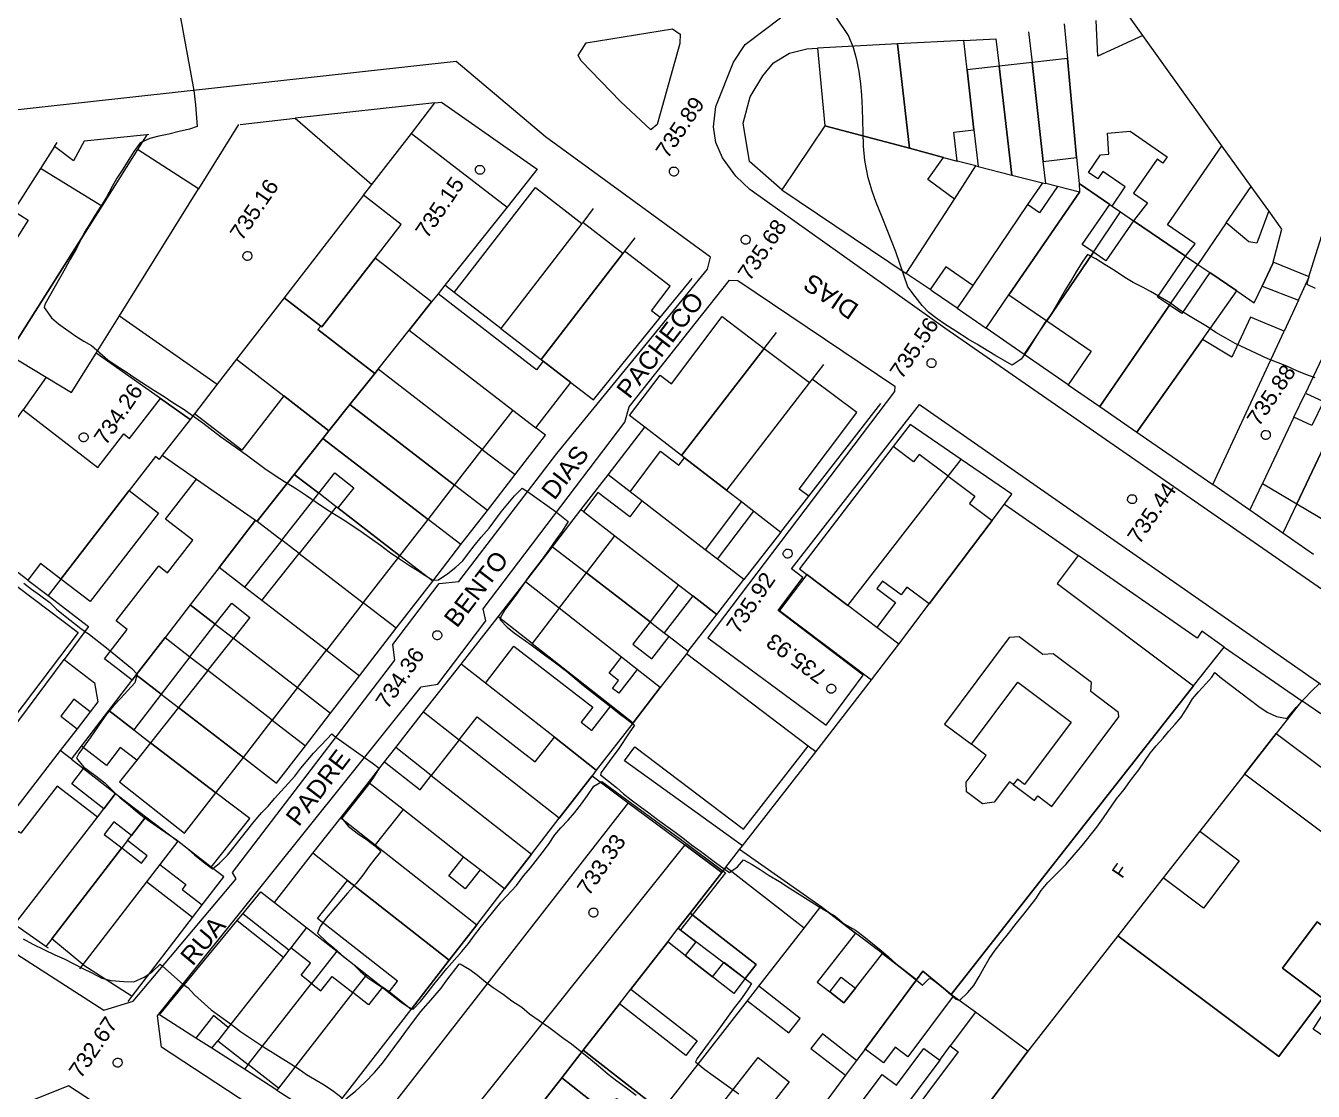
# Model space of a CAD drawing. Header units: metres. Extents: x 325024 to 7190115, y 7391967 to 10157759.
# Drawn here: x 325437.8 to 325580.7, y 7392859 to 7392977.3 of the extents above; entities that cross this region are included whole.
import ezdxf
from ezdxf.enums import TextEntityAlignment as Align

# ---------------------------------------------------------------- set-up
doc = ezdxf.new("R2010")
doc.units = ezdxf.units.M
doc.layers.get('0').update_dxf_attribs({"lineweight": 18})
for name, color, linetype, lineweight in [('100_SIST_VIARIO_MEIO_FIO', 1, 'Continuous', 18), ('108_SEP_FIS_CANT_CENT_ILHA', 7, 'Continuous', 18), ('160_P_SIMP_ASF_TOP', 7, 'Continuous', 18), ('206_MURO_E_MURO_ARRIMO', 7, 'Continuous', 18), ('214_PROJ_BEIRAL_EDIF', 10, 'Continuous', 18), ('228_CONST_FUND_RUINA_E_TOP', 10, 'Continuous', 18), ('600_CURVA_MESTRA', 14, 'Continuous', 18), ('604_CURVA_INTERM', 7, 'Continuous', 18), ('606_PTO_COTADO', 7, 'Continuous', 18), ('608_PTO_COTADO_INTERVIA', 1, 'Continuous', 18)]:
    doc.layers.add(name, color=color, linetype=linetype, lineweight=lineweight)
doc.styles.add('Style-Arial', font='arial.ttf', dxfattribs={"height": 1.75})

# ---------------------------------------------------------------- blocks, each defined once
blk = doc.blocks.new('SP09')
at = {"color": 0, "linetype": 'Continuous'}
blk.add_lwpolyline([(-0.03, -0.51), (-0.14, -0.49), (-0.24, -0.46), (-0.31, -0.42), (-0.35, -0.39), (-0.42, -0.31), (-0.47, -0.24), (-0.51, -0.15), (-0.52, -0.09), (-0.52, 0.03), (-0.51, 0.11), (-0.48, 0.2), (-0.44, 0.27), (-0.4, 0.33), (-0.32, 0.39), (-0.23, 0.44), (-0.15, 0.48), (-0.1, 0.48), (-0.03, 0.48), (0.08, 0.48), (0.19, 0.44), (0.27, 0.4), (0.35, 0.32), (0.41, 0.23), (0.46, 0.11), (0.48, 0.03), (0.48, -0.03), (0.47, -0.08), (0.44, -0.21), (0.38, -0.3), (0.31, -0.38), (0.23, -0.44), (0.1, -0.49), (0.02, -0.51)], close=True, dxfattribs=at)
blk = doc.blocks.new('SP10')
at = {"color": 0, "linetype": 'Continuous'}
blk.add_lwpolyline([(-0.03, -0.51), (-0.14, -0.49), (-0.24, -0.46), (-0.31, -0.42), (-0.35, -0.39), (-0.42, -0.31), (-0.47, -0.24), (-0.51, -0.15), (-0.52, -0.09), (-0.52, 0.03), (-0.51, 0.11), (-0.48, 0.2), (-0.44, 0.27), (-0.4, 0.33), (-0.32, 0.39), (-0.23, 0.44), (-0.15, 0.48), (-0.1, 0.48), (-0.03, 0.48), (0.08, 0.48), (0.19, 0.44), (0.27, 0.4), (0.35, 0.32), (0.41, 0.23), (0.46, 0.11), (0.48, 0.03), (0.48, -0.03), (0.47, -0.08), (0.44, -0.21), (0.38, -0.3), (0.31, -0.38), (0.23, -0.44), (0.1, -0.49), (0.02, -0.51)], close=True, dxfattribs=at)

msp = doc.modelspace()

# ---------------------------------------------------------------- linework, layer by layer
at = {"layer": '100_SIST_VIARIO_MEIO_FIO'}
for points in [[(325584.063, 7392913.077), (325539.846, 7392943.712), (325518.202, 7392959.079), (325516.641, 7392960.573), (325515.155, 7392962.616), (325514.417, 7392964.302), (325514.179, 7392966.049), (325514.436, 7392968.311), (325516.397, 7392973.214), (325517.671, 7392975.184), (325521.758, 7392978.265), (325523.298, 7392978.963), (325550.149, 7392984.425), (325555.177, 7392985.183), (325568.01, 7392985.638), (325573.228, 7392985.1), (325577.674, 7392983.965), (325674.821, 7392945.11), (325703.734, 7392933.572), (325718.204, 7392927.831), (325719.894, 7392927.188)], [(325423.312, 7392882.923), (325446.524, 7392868.047), (325449.756, 7392869.012), (325461.203, 7392882.601), (325460.806, 7392883.298), (325478.802, 7392906.85), (325478.583, 7392908.608), (325483.744, 7392915.377), (325485.919, 7392915.611), (325496.769, 7392929.788), (325513.494, 7392950.26), (325513.831, 7392951.589), (325495.514, 7392964.944), (325485.631, 7392973.277), (325434.265, 7392967.644)], [(325474.762, 7392849.589), (325452.919, 7392863.918), (325452.484, 7392867.382), (325481.738, 7392903.895), (325483.57, 7392904.185), (325488.919, 7392911.231), (325488.612, 7392912.57), (325504.341, 7392933.274), (325504.822, 7392934.98), (325515.964, 7392949.019), (325516.866, 7392948.981), (325534.31, 7392937.28), (325534.267, 7392936.684), (325513.556, 7392909.335), (325526.658, 7392899.656), (325530.763, 7392905.194), (325521.34, 7392912.363), (325524.08, 7392916.021), (325522.828, 7392916.996), (325537.017, 7392935.249), (325582.306, 7392903.702)], [(325428.65, 7392921.24), (325443.646, 7392909.922), (325434.4, 7392897.76)]]:
    msp.add_lwpolyline(points, dxfattribs=at)
msp.add_lwpolyline([(325391.419, 7392728.699), (325409.535, 7392716.186), (325413.043, 7392716.621), (325476.55, 7392806.654), (325490.003, 7392825.958), (325489.418, 7392829.098), (325462.311, 7392846.766), (325442.585, 7392859.615), (325438.458, 7392857.963), (325398.991, 7392797.29), (325378.606, 7392765.761), (325368.119, 7392749.425), (325368.98, 7392744.734), (325388.684, 7392730.71)], close=True, dxfattribs=at)
at = {"layer": '108_SEP_FIS_CANT_CENT_ILHA'}
msp.add_lwpolyline([(325503.859, 7392968.871), (325499.472, 7392973.374), (325499.139, 7392973.956), (325500.048, 7392975.354), (325509.625, 7392976.916), (325510.457, 7392976.327), (325510.438, 7392975.287), (325507.921, 7392966.305), (325507.232, 7392965.713)], close=True, dxfattribs=at)
at = {"layer": '206_MURO_E_MURO_ARRIMO'}
for p, q in [((325541.941, 7392975.636), (325545.497, 7392975.827)), ((325483.261, 7392968.706), (325483.973, 7392968.784)), ((325483.973, 7392968.784), (325494.618, 7392961.334)), ((325461.659, 7392966.319), (325467.753, 7392966.992)), ((325441.051, 7392963.857), (325441.334, 7392964.301)), ((325444.312, 7392964.44), (325443.14, 7392962.284)), ((325451.295, 7392965.168), (325444.312, 7392964.44)), ((325451.491, 7392965.188), (325451.295, 7392965.168)), ((325443.14, 7392962.284), (325441.051, 7392963.857)), ((325508.27, 7392944.872), (325511.821, 7392949.232)), ((325538.554, 7392947.75), (325538.214, 7392947.978)), ((325541.218, 7392945.913), (325538.554, 7392947.75)), ((325548.645, 7392940.794), (325544.43, 7392943.699)), ((325553.54, 7392937.419), (325548.645, 7392940.794)), ((325524.742, 7392925.064), (325532.732, 7392935.347)), ((325502.463, 7392927.437), (325506.539, 7392932.724)), ((325536.003, 7392933.021), (325534.12, 7392930.569)), ((325541.653, 7392929.133), (325536.003, 7392933.021)), ((325492.146, 7392927.456), (325495.518, 7392931.816)), ((325495.518, 7392931.816), (325494.459, 7392932.634)), ((325547.266, 7392925.271), (325541.653, 7392929.133)), ((325489.074, 7392923.483), (325492.146, 7392927.456)), ((325499.465, 7392923.549), (325502.463, 7392927.437)), ((325573.692, 7392923.528), (325569.593, 7392926.353)), ((325546.451, 7392924.19), (325547.266, 7392925.271)), ((325486.135, 7392919.683), (325489.074, 7392923.483)), ((325496.306, 7392919.451), (325499.465, 7392923.549)), ((325577.369, 7392920.966), (325573.692, 7392923.528)), ((325580.764, 7392918.601), (325577.369, 7392920.966)), ((325483.012, 7392915.645), (325486.135, 7392919.683)), ((325493.315, 7392915.572), (325496.306, 7392919.451)), ((325567.851, 7392909.319), (325554.646, 7392918.495)), ((325438.083, 7392915.754), (325440.338, 7392914.023)), ((325478.956, 7392910.4), (325483.012, 7392915.645)), ((325490.266, 7392911.677), (325493.315, 7392915.572)), ((325440.338, 7392914.023), (325444.802, 7392910.596)), ((325486.163, 7392906.437), (325490.266, 7392911.677)), ((325444.802, 7392910.596), (325442.094, 7392906.956)), ((325474.882, 7392905.132), (325478.956, 7392910.4)), ((325568.375, 7392910.097), (325567.851, 7392909.319)), ((325570.854, 7392908.322), (325568.375, 7392910.097)), ((325481.999, 7392901.118), (325486.163, 7392906.437)), ((325471.682, 7392900.994), (325474.882, 7392905.132)), ((325596.775, 7392890.383), (325579.46, 7392902.366)), ((325468.879, 7392897.369), (325471.682, 7392900.994)), ((325478.903, 7392897.162), (325481.999, 7392901.118)), ((325465.679, 7392893.232), (325468.879, 7392897.369)), ((325477.662, 7392895.578), (325478.903, 7392897.162)), ((325525.525, 7392896.677), (325524.672, 7392897.325)), ((325472.799, 7392889.366), (325475.884, 7392893.306)), ((325458.439, 7392883.895), (325462.72, 7392889.285)), ((325465.44, 7392879.966), (325469.722, 7392885.436)), ((325456.362, 7392878.313), (325457.434, 7392879.71)), ((325461.305, 7392877.965), (325461.921, 7392878.713)), ((325440.088, 7392875.104), (325440.338, 7392874.93)), ((325449.207, 7392868.989), (325449.661, 7392869.58)), ((325458.501, 7392863.794), (325456.718, 7392864.939)), ((325462.104, 7392861.48), (325458.501, 7392863.794)), ((325465.72, 7392859.157), (325462.104, 7392861.48))]:
    msp.add_line(p, q, dxfattribs=at)
for points in [[(325561.824, 7392976.165), (325560.321, 7392978.257)], [(325545.497, 7392975.827), (325545.856, 7392972.783)], [(325549.147, 7392976.601), (325549.529, 7392973.195)], [(325461.474, 7392966.299), (325457.032, 7392959.174)], [(325451.295, 7392965.168), (325450.261, 7392963.535)], [(325441.051, 7392963.857), (325439.495, 7392961.426)], [(325573.858, 7392959.419), (325570.601, 7392963.951)], [(325494.618, 7392961.334), (325491.256, 7392957.114)], [(325543.278, 7392961.702), (325541.203, 7392962.254)], [(325552.358, 7392959.42), (325551.037, 7392959.752)], [(325571.084, 7392955.393), (325573.858, 7392959.419)], [(325575.796, 7392956.721), (325573.858, 7392959.419)], [(325500.825, 7392956.967), (325499.653, 7392955.447)], [(325558.402, 7392957.251), (325559.356, 7392956.602)], [(325556.325, 7392952.128), (325559.356, 7392956.602)], [(325559.356, 7392956.602), (325560.782, 7392955.632)], [(325505.43, 7392953.728), (325504.302, 7392952.264)], [(325566.558, 7392951.704), (325567.909, 7392950.785)], [(325564.779, 7392946.241), (325567.909, 7392950.785)], [(325485.407, 7392947.66), (325484.364, 7392948.464)], [(325579.076, 7392946.796), (325577.485, 7392943.366)], [(325548.645, 7392940.794), (325551.162, 7392944.509)], [(325519.801, 7392941.461), (325521.164, 7392943.23)], [(325461.244, 7392940.248), (325459.104, 7392937.483)], [(325526.373, 7392939.68), (325525.124, 7392938.06)], [(325578.585, 7392933.835), (325579.853, 7392936.508)], [(325488.515, 7392930.254), (325492.146, 7392927.456)], [(325540.216, 7392927.284), (325541.653, 7392929.133)], [(325504.92, 7392925.543), (325502.463, 7392927.437)], [(325489.074, 7392923.483), (325485.437, 7392926.286)], [(325573.692, 7392923.528), (325575.088, 7392926.469)], [(325472.305, 7392923.896), (325470.361, 7392925.394)], [(325578.905, 7392924.202), (325577.369, 7392920.966)], [(325499.73, 7392923.345), (325499.465, 7392923.549)], [(325486.135, 7392919.683), (325482.493, 7392922.491)], [(325468.191, 7392918.696), (325466.247, 7392920.194)], [(325483.012, 7392915.645), (325479.363, 7392918.457)], [(325496.306, 7392919.451), (325500.062, 7392916.558)], [(325441.752, 7392915.86), (325440.338, 7392914.023)], [(325497.05, 7392912.641), (325493.315, 7392915.572)], [(325478.956, 7392910.4), (325475.299, 7392913.218)], [(325494.034, 7392908.721), (325490.266, 7392911.677)], [(325458.885, 7392910.857), (325460.888, 7392909.314)], [(325507.124, 7392911.118), (325508.711, 7392909.896)], [(325456.07, 7392907.241), (325458.044, 7392905.72)], [(325471.217, 7392907.957), (325474.882, 7392905.132)], [(325488.863, 7392904.319), (325486.163, 7392906.437)], [(325452.879, 7392903.097), (325454.798, 7392901.617)], [(325468.011, 7392903.824), (325471.682, 7392900.994)], [(325444.988, 7392901.136), (325443.534, 7392899.249)], [(325465.202, 7392900.203), (325468.879, 7392897.369)], [(325481.999, 7392901.118), (325485.942, 7392898.024)], [(325442.905, 7392895.872), (325444.018, 7392897.317)], [(325482.841, 7392894.072), (325478.903, 7392897.162)], [(325442.905, 7392895.872), (325441.667, 7392896.826)], [(325442.905, 7392895.872), (325444.252, 7392894.834)], [(325461.995, 7392896.07), (325465.679, 7392893.232)], [(325462.72, 7392889.285), (325458.942, 7392892.134)], [(325449.138, 7392886.847), (325448.504, 7392886.024)], [(325469.007, 7392877.184), (325472.353, 7392874.574)], [(325472.353, 7392874.574), (325469.554, 7392870.998)], [(325472.353, 7392874.574), (325475.702, 7392871.962)], [(325444.197, 7392873.114), (325443.806, 7392872.607)], [(325474.157, 7392869.981), (325475.702, 7392871.962)], [(325475.702, 7392871.962), (325477.451, 7392870.599)], [(325458.501, 7392863.794), (325459.159, 7392864.633)], [(325539.274, 7392862.483), (325540.452, 7392864.063)], [(325462.512, 7392862.002), (325462.104, 7392861.48)], [(325530.05, 7392862.452), (325528.821, 7392860.803)]]:
    msp.add_lwpolyline(points, dxfattribs=at)
at = {"layer": '214_PROJ_BEIRAL_EDIF'}
for points in [[(325553.089, 7392977.463), (325553.447, 7392973.635), (325554.474, 7392962.626), (325554.743, 7392959.739), (325558.138, 7392957.43), (325558.402, 7392957.251), (325559.863, 7392959.371), (325557.384, 7392961.078), (325556.821, 7392960.26), (325555.785, 7392960.974), (325557.128, 7392962.924), (325558.046, 7392963.027), (325557.903, 7392965.353), (325560.397, 7392965.575), (325564.526, 7392962.73), (325564.036, 7392962.017), (325563.393, 7392962.46), (325560.794, 7392958.688), (325562.332, 7392957.629), (325560.782, 7392955.632), (325566.558, 7392951.704), (325567.623, 7392953.061), (325564.555, 7392955.175), (325570.601, 7392963.951), (325561.824, 7392976.165), (325556.824, 7392973.89), (325556.652, 7392977.854)], [(325435.881, 7392940.82), (325440.115, 7392938.258), (325437.547, 7392934.653)], [(325504.098, 7392851.303), (325517.957, 7392869.079), (325519.204, 7392870.68), (325524.238, 7392877.137), (325515.552, 7392883.909), (325515.085, 7392883.31), (325511.576, 7392878.803), (325518.908, 7392873.086), (325517.702, 7392871.54), (325516.416, 7392869.89), (325514.074, 7392871.716), (325511.027, 7392874.092), (325509.086, 7392875.605), (325505.002, 7392870.36), (325512.367, 7392864.619), (325511.097, 7392862.989), (325503.733, 7392868.73), (325499.723, 7392863.58), (325507.113, 7392857.819)], [(325504.098, 7392851.303), (325517.957, 7392869.079), (325522.528, 7392865.516), (325523.775, 7392867.116), (325519.204, 7392870.68), (325524.238, 7392877.137), (325526.092, 7392879.514), (325529.928, 7392876.585), (325525.684, 7392871.141), (325527.085, 7392870.049), (325528.651, 7392868.829), (325529.92, 7392870.457), (325532.917, 7392874.302), (325536.718, 7392871.399), (325530.993, 7392863.718), (325530.05, 7392862.452), (325526.251, 7392865.414), (325524.986, 7392863.792), (325528.821, 7392860.803), (325525.588, 7392856.466)], [(325502.235, 7392856.686), (325497.332, 7392860.509), (325493.25, 7392855.267)]]:
    msp.add_lwpolyline(points, dxfattribs=at)
for points in [[(325539.695, 7392962.655), (325541.203, 7392962.254), (325540.843, 7392965.467), (325543.07, 7392965.717), (325542.311, 7392972.386), (325541.941, 7392975.636), (325534.599, 7392975.243), (325535.917, 7392963.66)], [(325525.696, 7392974.765), (325526.526, 7392966.157), (325521.756, 7392959.041), (325518.177, 7392962.191), (325517.481, 7392966.44), (325518.228, 7392969.384), (325519.653, 7392971.713), (325520.845, 7392973.159), (325522.6, 7392974.202), (325524.525, 7392974.702)], [(325525.696, 7392974.765), (325526.526, 7392966.157), (325535.917, 7392963.66), (325534.599, 7392975.243)], [(325545.856, 7392972.783), (325542.311, 7392972.386), (325543.07, 7392965.717), (325543.535, 7392961.634), (325547.282, 7392960.694)], [(325551.037, 7392959.752), (325550.763, 7392962.191), (325549.529, 7392973.195), (325545.856, 7392972.783), (325547.282, 7392960.694), (325550.673, 7392959.843)], [(325553.447, 7392973.635), (325549.529, 7392973.195), (325550.763, 7392962.191), (325554.474, 7392962.626)], [(325480.645, 7392965.324), (325483.261, 7392968.706), (325467.753, 7392966.992), (325476.24, 7392959.631)], [(325539.695, 7392962.655), (325535.917, 7392963.66), (325526.526, 7392966.157), (325521.756, 7392959.041), (325535.569, 7392949.756), (325540.908, 7392958.03), (325537.959, 7392960.198)], [(325475.326, 7392958.45), (325476.24, 7392959.631), (325480.645, 7392965.324), (325491.256, 7392957.114), (325484.364, 7392948.464), (325483.606, 7392947.513), (325482.885, 7392946.609), (325476.613, 7392951.462), (325479.513, 7392955.21)], [(325445.663, 7392940.937), (325448.25, 7392945.087), (325457.032, 7392959.174), (325450.261, 7392963.535), (325446.285, 7392957.254), (325435.881, 7392940.82), (325440.115, 7392938.258), (325442.93, 7392936.554)], [(325435.881, 7392940.82), (325446.285, 7392957.254), (325439.495, 7392961.426), (325436.682, 7392957.029), (325436.479, 7392956.711), (325438.1, 7392955.674), (325434.609, 7392950.218), (325434.929, 7392950.018), (325433.989, 7392948.438), (325435.186, 7392947.756), (325434.12, 7392946.075), (325430.966, 7392948.093), (325426.409, 7392940.97), (325425.49, 7392939.533), (325432.362, 7392935.263), (325434.4, 7392938.481)], [(325540.908, 7392958.03), (325543.278, 7392961.702), (325543.535, 7392961.634), (325547.282, 7392960.694), (325550.673, 7392959.843), (325549.027, 7392957.418), (325542.939, 7392948.449), (325539.941, 7392950.501), (325538.214, 7392947.978), (325535.569, 7392949.756)], [(325476.613, 7392951.462), (325479.513, 7392955.21), (325475.326, 7392958.45), (325466.529, 7392947.079), (325470.581, 7392943.945), (325470.716, 7392943.84)], [(325499.561, 7392955.327), (325490.58, 7392943.674), (325485.407, 7392947.66), (325494.418, 7392959.306)], [(325546.955, 7392947.388), (325554.775, 7392958.814), (325552.358, 7392959.42), (325550.362, 7392956.504), (325549.027, 7392957.418), (325542.939, 7392948.449), (325541.218, 7392945.913), (325544.43, 7392943.699)], [(325546.955, 7392947.388), (325551.162, 7392944.509), (325556.325, 7392952.128), (325555.088, 7392952.975), (325558.138, 7392957.43), (325554.743, 7392959.739), (325554.775, 7392958.814)], [(325556.325, 7392952.128), (325551.162, 7392944.509), (325556.086, 7392941.139), (325553.54, 7392937.419), (325557.04, 7392935.007), (325564.779, 7392946.241), (325563.445, 7392947.155), (325566.558, 7392951.704), (325560.782, 7392955.632), (325557.727, 7392951.169)], [(325571.084, 7392955.393), (325567.909, 7392950.785), (325569.254, 7392949.871), (325572.252, 7392947.832), (325574.171, 7392946.527), (325575.047, 7392948.367), (325576.24, 7392950.873), (325576.278, 7392951.014), (325577.26, 7392954.684), (325575.796, 7392956.721), (325574.465, 7392953.136), (325573.569, 7392953.272)], [(325499.561, 7392955.327), (325490.58, 7392943.674), (325495.035, 7392940.24), (325504.102, 7392952.005), (325499.653, 7392955.447)], [(325470.581, 7392943.945), (325470.275, 7392943.55), (325476.568, 7392938.681), (325476.953, 7392939.164), (325480.389, 7392943.476), (325482.885, 7392946.609), (325476.613, 7392951.462), (325470.716, 7392943.84)], [(325495.035, 7392940.24), (325495.283, 7392940.049), (325498.344, 7392937.69), (325500.849, 7392935.76), (325508.27, 7392944.872), (325507.273, 7392945.643), (325509.365, 7392948.347), (325504.302, 7392952.264), (325504.102, 7392952.005)], [(325568.432, 7392942.432), (325572.252, 7392947.832), (325569.254, 7392949.871), (325566.135, 7392945.314), (325564.779, 7392946.241), (325557.04, 7392935.007), (325561.167, 7392932.161)], [(325576.278, 7392951.014), (325576.24, 7392950.873), (325575.047, 7392948.367), (325579.076, 7392946.796), (325580.286, 7392949.404)], [(325473.823, 7392935.236), (325476.568, 7392938.681), (325470.275, 7392943.55), (325470.581, 7392943.945), (325466.529, 7392947.079), (325461.244, 7392940.248), (325466.477, 7392936.199), (325471.496, 7392932.316)], [(325480.389, 7392943.476), (325491.894, 7392934.61), (325494.459, 7392932.634), (325498.344, 7392937.69), (325495.283, 7392940.049), (325494.541, 7392939.086), (325483.606, 7392947.513), (325482.885, 7392946.609)], [(325445.663, 7392940.937), (325448.25, 7392945.087), (325459.104, 7392937.483), (325456.577, 7392934.217), (325456.079, 7392933.573), (325452.802, 7392935.889)], [(325508.239, 7392938.487), (325509.508, 7392937.531), (325515.121, 7392944.985), (325519.801, 7392941.461), (325510.634, 7392929.566), (325506.539, 7392932.724), (325504.843, 7392934.026)], [(325577.485, 7392943.366), (325573.758, 7392944.942), (325571.709, 7392940.486), (325568.432, 7392942.432), (325561.167, 7392932.161), (325569.593, 7392926.353)], [(325491.894, 7392934.61), (325488.515, 7392930.254), (325476.953, 7392939.164), (325480.389, 7392943.476)], [(325515.617, 7392925.723), (325510.937, 7392929.332), (325510.634, 7392929.566), (325519.801, 7392941.461), (325524.828, 7392937.675)], [(325578.585, 7392933.835), (325575.088, 7392926.469), (325578.905, 7392924.202), (325586.387, 7392939.966), (325582.571, 7392942.233), (325579.853, 7392936.508), (325581.85, 7392935.561), (325580.581, 7392932.888)], [(325587.377, 7392932.133), (325590.122, 7392937.748), (325586.387, 7392939.966), (325578.905, 7392924.202), (325582.467, 7392922.086), (325586.028, 7392929.372), (325584.441, 7392930.306), (325585.765, 7392933.055)], [(325473.823, 7392935.236), (325485.437, 7392926.286), (325488.515, 7392930.254), (325476.953, 7392939.164), (325476.568, 7392938.681)], [(325515.617, 7392925.723), (325517.261, 7392924.455), (325518.638, 7392923.393), (325521.643, 7392921.076), (325524.742, 7392925.064), (325523.689, 7392925.856), (325530.073, 7392934.333), (325525.124, 7392938.06), (325524.828, 7392937.675)], [(325452.802, 7392935.889), (325456.079, 7392933.573), (325453.003, 7392929.602), (325452.648, 7392929.144), (325452.232, 7392929.473), (325449.32, 7392925.69), (325441.752, 7392915.86), (325439.5, 7392917.595), (325438.083, 7392915.754), (325435.183, 7392917.98), (325435.573, 7392918.486), (325433.776, 7392919.869), (325434.8, 7392921.198), (325434.266, 7392921.609), (325436.883, 7392925.008), (325435.793, 7392925.847), (325433.094, 7392922.342), (325430.306, 7392924.488), (325437.547, 7392934.653), (325445.829, 7392928.236), (325448.719, 7392931.967), (325449.372, 7392931.461)], [(325456.577, 7392934.217), (325456.079, 7392933.573), (325453.003, 7392929.602), (325456.79, 7392926.966), (325463.35, 7392922.401), (325463.515, 7392922.299), (325467.648, 7392927.485), (325470.83, 7392931.479), (325471.496, 7392932.316), (325466.477, 7392936.199), (325461.811, 7392930.168)], [(325473.823, 7392935.236), (325471.496, 7392932.316), (325470.83, 7392931.479), (325482.493, 7392922.491), (325485.437, 7392926.286)], [(325482.493, 7392922.491), (325470.83, 7392931.479), (325467.648, 7392927.485), (325470.361, 7392925.394), (325472.153, 7392927.658), (325474.261, 7392925.99), (325472.491, 7392923.753), (325479.363, 7392918.457)], [(325510.937, 7392929.332), (325515.617, 7392925.723), (325517.261, 7392924.455), (325513.248, 7392919.125), (325506.222, 7392924.54), (325504.92, 7392925.543), (325508.306, 7392930.04), (325510.325, 7392928.519)], [(325540.216, 7392927.284), (325537.004, 7392929.703), (325536.377, 7392928.87), (325534.12, 7392930.569), (325523.702, 7392917), (325524.529, 7392916.376), (325529.071, 7392912.946)], [(325449.668, 7392904.647), (325446.594, 7392907.016), (325449.106, 7392910.275), (325447.886, 7392911.215), (325452.6, 7392917.331), (325453.588, 7392916.57), (325456.37, 7392920.18), (325453.352, 7392922.506), (325456.79, 7392926.966), (325463.35, 7392922.401), (325459.298, 7392917.143), (325456.105, 7392913), (325453.307, 7392909.37), (325450.114, 7392905.227)], [(325466.247, 7392920.194), (325470.361, 7392925.394), (325467.648, 7392927.485), (325463.515, 7392922.299)], [(325545.089, 7392922.381), (325538.118, 7392913.124), (325535.639, 7392914.981), (325534.987, 7392914.112), (325532.935, 7392915.65), (325532.309, 7392914.814), (325534.377, 7392913.264), (325532.307, 7392910.502), (325529.071, 7392912.946), (325540.216, 7392927.284), (325543.179, 7392925.053), (325542.586, 7392924.265)], [(325441.752, 7392915.86), (325449.32, 7392925.69), (325452.562, 7392923.191), (325444.99, 7392913.366)], [(325514.625, 7392918.064), (325513.248, 7392919.125), (325506.222, 7392924.54), (325504.899, 7392922.782), (325501.33, 7392925.469), (325499.73, 7392923.345), (325503.217, 7392920.658), (325510.278, 7392915.217), (325511.864, 7392913.994), (325514.539, 7392911.932), (325517.551, 7392915.809)], [(325540.543, 7392869.769), (325537.418, 7392872.339), (325536.718, 7392871.399), (325532.917, 7392874.302), (325529.928, 7392876.585), (325526.092, 7392879.514), (325525.86, 7392879.692), (325517.06, 7392885.846), (325517.4, 7392886.28), (325525.525, 7392896.677), (325531.7, 7392904.693), (325534.753, 7392908.655), (325538.118, 7392913.124), (325545.089, 7392922.381), (325546.451, 7392924.19), (325554.646, 7392918.495), (325552.3, 7392915.366), (325567.459, 7392904.004)], [(325468.191, 7392918.696), (325475.299, 7392913.218), (325479.363, 7392918.457), (325472.491, 7392923.753), (325472.305, 7392923.896)], [(325521.643, 7392921.076), (325517.551, 7392915.809), (325514.625, 7392918.064), (325518.638, 7392923.393)], [(325466.247, 7392920.194), (325462.116, 7392914.971), (325459.298, 7392917.143), (325463.35, 7392922.401), (325463.515, 7392922.299)], [(325507.124, 7392911.118), (325500.062, 7392916.558), (325503.217, 7392920.658), (325510.278, 7392915.217)], [(325468.191, 7392918.696), (325475.299, 7392913.218), (325471.217, 7392907.957), (325464.059, 7392913.473)], [(325458.885, 7392910.857), (325460.721, 7392913.177), (325462.703, 7392911.609), (325460.888, 7392909.314), (325468.011, 7392903.824), (325471.217, 7392907.957), (325464.059, 7392913.473), (325462.116, 7392914.971), (325459.298, 7392917.143), (325456.105, 7392913)], [(325509.24, 7392909.488), (325511.367, 7392907.85), (325511.159, 7392907.583), (325508.266, 7392903.842), (325505.709, 7392905.847), (325503.979, 7392907.205), (325497.05, 7392912.641), (325500.062, 7392916.558), (325507.124, 7392911.118), (325505.212, 7392908.632), (325507.329, 7392907.003)], [(325524.529, 7392916.376), (325521.509, 7392912.366), (325531.7, 7392904.693), (325534.753, 7392908.655), (325532.307, 7392910.502), (325529.071, 7392912.946)], [(325456.07, 7392907.241), (325458.885, 7392910.857), (325456.105, 7392913), (325453.307, 7392909.37)], [(325509.24, 7392909.488), (325511.367, 7392907.85), (325514.539, 7392911.932), (325511.864, 7392913.994), (325508.711, 7392909.896)], [(325494.034, 7392908.721), (325502.799, 7392901.844), (325505.239, 7392899.93), (325508.266, 7392903.842), (325505.709, 7392905.847), (325503.662, 7392903.186), (325502.955, 7392903.73), (325503.631, 7392904.608), (325502.594, 7392905.406), (325503.979, 7392907.205), (325497.05, 7392912.641)], [(325456.07, 7392907.241), (325452.879, 7392903.097), (325450.114, 7392905.227), (325453.307, 7392909.37)], [(325465.202, 7392900.203), (325458.044, 7392905.72), (325460.888, 7392909.314), (325468.011, 7392903.824)], [(325502.799, 7392901.844), (325505.239, 7392899.93), (325501.167, 7392894.665), (325496.518, 7392898.313), (325488.863, 7392904.319), (325492.009, 7392908.408), (325500.786, 7392901.656), (325499.497, 7392899.98), (325500.67, 7392899.077)], [(325542.79, 7392897.543), (325547.936, 7392904.409), (325553.85, 7392899.977), (325548.685, 7392893.085), (325547.896, 7392893.677), (325547.442, 7392893.071), (325549.799, 7392891.304), (325550.167, 7392891.796), (325551.704, 7392890.644), (325559.145, 7392900.573), (325559.125, 7392901.062), (325556.044, 7392903.371), (325556.12, 7392904.37), (325551.868, 7392907.557), (325550.733, 7392907.488), (325548.089, 7392909.47), (325547.001, 7392909.381), (325539.805, 7392899.78)], [(325443.534, 7392899.249), (325441.667, 7392896.826), (325430.215, 7392881.967), (325425.79, 7392885.043), (325442.094, 7392906.956), (325445.489, 7392904.34), (325445.845, 7392902.248), (325444.988, 7392901.136), (325443.191, 7392902.521), (325441.737, 7392900.634)], [(325517.06, 7392885.846), (325517.4, 7392886.28), (325504.305, 7392895.685), (325505.435, 7392897.255), (325517.485, 7392888.129), (325524.672, 7392897.325), (325511.159, 7392907.583), (325508.266, 7392903.842), (325505.239, 7392899.93), (325501.167, 7392894.665), (325500.688, 7392894.046), (325504.711, 7392891.046), (325510.984, 7392886.368), (325515.085, 7392883.31), (325515.552, 7392883.909)], [(325465.202, 7392900.203), (325458.044, 7392905.72), (325454.798, 7392901.617), (325461.995, 7392896.07)], [(325447.073, 7392901.281), (325449.668, 7392904.647), (325450.114, 7392905.227), (325452.879, 7392903.097), (325449.839, 7392899.15)], [(325542.79, 7392897.543), (325547.936, 7392904.409), (325553.85, 7392899.977), (325548.685, 7392893.085), (325547.896, 7392893.677), (325547.442, 7392893.071), (325547.026, 7392893.383), (325545.333, 7392891.124), (325544.021, 7392890.939), (325542.252, 7392892.265), (325542.206, 7392893.321), (325544.442, 7392896.305)], [(325447.073, 7392901.281), (325449.839, 7392899.15), (325451.707, 7392897.71), (325450.157, 7392895.751), (325448.319, 7392897.168), (325446.789, 7392895.182), (325444.018, 7392897.317)], [(325451.707, 7392897.71), (325458.942, 7392892.134), (325461.995, 7392896.07), (325454.798, 7392901.617)], [(325485.942, 7392898.024), (325487.958, 7392900.595), (325494.364, 7392895.568), (325496.518, 7392898.313), (325501.167, 7392894.665), (325500.688, 7392894.046), (325497.034, 7392889.322)], [(325590.663, 7392881.061), (325573.096, 7392894.227), (325576.623, 7392898.738), (325593.808, 7392885.858)], [(325450.157, 7392895.751), (325448.263, 7392893.356), (325455.468, 7392887.656), (325458.942, 7392892.134), (325451.707, 7392897.71)], [(325485.942, 7392898.024), (325482.841, 7392894.072), (325493.961, 7392885.348), (325497.034, 7392889.322)], [(325488.268, 7392883.59), (325486.441, 7392885.024), (325479.717, 7392890.299), (325475.884, 7392893.306), (325477.662, 7392895.578), (325481.599, 7392892.489), (325482.841, 7392894.072), (325493.961, 7392885.348), (325490.964, 7392881.475)], [(325444.252, 7392894.834), (325447.823, 7392892.08), (325446.516, 7392890.384), (325442.944, 7392893.137)], [(325568.141, 7392887.89), (325572.508, 7392884.617), (325568.555, 7392879.342), (325564.081, 7392882.696), (325559.058, 7392876.272), (325576.918, 7392862.887), (325581.766, 7392869.356), (325577.329, 7392872.682), (325581.182, 7392877.824), (325586.116, 7392874.127), (325590.663, 7392881.061), (325573.096, 7392894.227)], [(325445.795, 7392889.449), (325441.319, 7392892.898), (325437.282, 7392887.66), (325437.015, 7392887.866), (325431.682, 7392880.947), (325436.605, 7392877.525)], [(325504.711, 7392891.046), (325475.135, 7392853.111), (325471.053, 7392855.733), (325480.632, 7392868.117), (325484.849, 7392873.568), (325487.902, 7392877.516), (325490.964, 7392881.475), (325493.961, 7392885.348), (325497.034, 7392889.322), (325500.688, 7392894.046)], [(325445.795, 7392889.449), (325446.516, 7392890.384), (325447.823, 7392892.08), (325451.178, 7392889.494), (325449.575, 7392887.415), (325447.636, 7392888.909), (325446.564, 7392887.519), (325448.504, 7392886.024), (325440.739, 7392875.949), (325440.088, 7392875.104), (325436.605, 7392877.525)], [(325488.268, 7392883.59), (325486.62, 7392881.49), (325484.793, 7392882.924), (325486.441, 7392885.024), (325479.717, 7392890.299), (325476.628, 7392886.362), (325487.902, 7392877.516), (325490.964, 7392881.475)], [(325452.741, 7392884.2), (325451.244, 7392882.258), (325444.197, 7392873.114), (325440.739, 7392875.949), (325448.504, 7392886.024), (325450.678, 7392884.348), (325451.312, 7392885.171), (325449.138, 7392886.847), (325449.575, 7392887.415), (325451.178, 7392889.494), (325454.717, 7392886.765)], [(325476.628, 7392886.362), (325487.902, 7392877.516), (325484.849, 7392873.568), (325473.547, 7392882.435), (325469.722, 7392885.436), (325472.799, 7392889.366)], [(325452.741, 7392884.2), (325455.623, 7392881.979), (325455.201, 7392881.431), (325457.434, 7392879.71), (325459.826, 7392882.828), (325458.439, 7392883.895), (325454.717, 7392886.765)], [(325511.576, 7392878.803), (325515.085, 7392883.31), (325510.984, 7392886.368), (325481.259, 7392849.113), (325486.032, 7392845.997), (325491.933, 7392853.576), (325493.25, 7392855.267), (325497.332, 7392860.509), (325499.723, 7392863.58), (325503.733, 7392868.73), (325505.002, 7392870.36), (325509.086, 7392875.605), (325510.257, 7392877.11)], [(325444.197, 7392873.114), (325449.661, 7392869.58), (325456.362, 7392878.313), (325451.244, 7392882.258)], [(325478.16, 7392870.045), (325479.104, 7392871.248), (325470.232, 7392878.209), (325473.547, 7392882.435), (325484.849, 7392873.568), (325480.632, 7392868.117)], [(325467.25, 7392874.946), (325467.049, 7392874.689), (325461.921, 7392878.713), (325463.943, 7392881.164), (325465.44, 7392879.966), (325469.007, 7392877.184)], [(325517.702, 7392871.54), (325518.908, 7392873.086), (325511.576, 7392878.803), (325510.257, 7392877.11), (325512.2, 7392875.596), (325511.027, 7392874.092), (325514.074, 7392871.716), (325515.36, 7392873.366)], [(325460.326, 7392866.12), (325458.667, 7392867.422), (325456.718, 7392864.939), (325452.693, 7392867.524), (325461.305, 7392877.965), (325466.451, 7392873.927)], [(325570.144, 7392829.023), (325583.289, 7392848.753), (325590.482, 7392859.219), (325587.899, 7392860.994), (325585.298, 7392862.782), (325580.733, 7392865.918), (325586.116, 7392874.127), (325581.182, 7392877.824), (325577.329, 7392872.682), (325581.766, 7392869.356), (325576.918, 7392862.887), (325559.058, 7392876.272), (325549.069, 7392863.496), (325539.322, 7392850.49), (325538.667, 7392849.616), (325540.925, 7392848.139), (325549.024, 7392842.841), (325554.038, 7392839.56), (325555.961, 7392838.302), (325561.432, 7392834.723)], [(325462.512, 7392862.002), (325469.554, 7392870.998), (325468.398, 7392871.905), (325469.437, 7392873.229), (325467.25, 7392874.946), (325467.049, 7392874.689), (325466.451, 7392873.927), (325460.326, 7392866.12), (325459.159, 7392864.633)], [(325462.512, 7392862.002), (325469.554, 7392870.998), (325470.607, 7392870.171), (325471.867, 7392871.777), (325474.157, 7392869.981), (325465.879, 7392859.36)], [(325527.085, 7392870.049), (325528.355, 7392871.678), (325529.92, 7392870.457), (325528.651, 7392868.829)], [(325540.543, 7392869.769), (325540.784, 7392869.592), (325535.737, 7392862.858), (325534.337, 7392863.907), (325533.044, 7392862.181), (325530.993, 7392863.718), (325536.718, 7392871.399), (325537.418, 7392872.339)], [(325474.157, 7392869.981), (325465.879, 7392859.36), (325465.72, 7392859.157), (325471.053, 7392855.733), (325480.632, 7392868.117), (325478.16, 7392870.045), (325477.451, 7392870.599), (325475.896, 7392868.617)], [(325503.733, 7392868.73), (325505.002, 7392870.36), (325512.367, 7392864.619), (325511.097, 7392862.989)], [(325540.452, 7392864.063), (325541.337, 7392863.399), (325534.417, 7392854.166), (325539.322, 7392850.49), (325549.069, 7392863.496), (325543.231, 7392867.791)], [(325505.914, 7392856.281), (325507.113, 7392857.819), (325499.723, 7392863.58), (325497.332, 7392860.509), (325502.235, 7392856.686), (325503.429, 7392858.218)], [(325510.57, 7392851.835), (325519.112, 7392862.792), (325522.572, 7392860.095), (325514.029, 7392849.138)], [(325539.274, 7392862.483), (325526.835, 7392845.793), (325525.692, 7392846.65), (325526.038, 7392847.112), (325523.823, 7392848.772), (325532.905, 7392860.889), (325534.475, 7392859.712), (325537.531, 7392863.79)]]:
    msp.add_lwpolyline(points, close=True, dxfattribs=at)
at = {"layer": '228_CONST_FUND_RUINA_E_TOP'}
msp.add_lwpolyline([(325540.543, 7392869.769), (325567.459, 7392904.004), (325570.854, 7392908.322), (325579.46, 7392902.366), (325576.623, 7392898.738), (325573.096, 7392894.227), (325568.141, 7392887.89), (325564.081, 7392882.696), (325559.058, 7392876.272), (325549.069, 7392863.496), (325543.231, 7392867.791), (325540.784, 7392869.592)], close=True, dxfattribs=at)
at = {"layer": '600_CURVA_MESTRA', "elevation": 735}
msp.add_lwpolyline([(325454.549, 7392980.813), (325456.487, 7392970.081), (325456.697, 7392968.494), (325456.881, 7392966.078), (325456.008, 7392965.785), (325454.863, 7392965.526), (325453.712, 7392965.224), (325452.63, 7392964.996), (325451.631, 7392964.756), (325450.529, 7392964.277), (325449.833, 7392963.312), (325449.304, 7392962.435), (325448.625, 7392961.365), (325447.943, 7392960.331), (325447.418, 7392959.423), (325446.812, 7392958.251), (325446.251, 7392957.351), (325445.51, 7392956.21), (325444.972, 7392955.266), (325444.358, 7392954.362), (325443.462, 7392952.536), (325442.741, 7392951.293), (325442.231, 7392950.313), (325440.5, 7392947.259), (325439.976, 7392946.335), (325439.877, 7392946.006), (325440.71, 7392944.851), (325441.496, 7392944.183), (325443.399, 7392942.818), (325444.277, 7392942.275), (325445.146, 7392941.765), (325446.964, 7392940.185), (325448.002, 7392939.485), (325449.006, 7392938.843), (325449.942, 7392938.192), (325452.042, 7392936.823), (325453.196, 7392936.108), (325454.181, 7392935.451), (325455.318, 7392934.739), (325457.507, 7392933.19), (325459.466, 7392931.671), (325462.358, 7392929.634), (325464.394, 7392928.147), (325465.539, 7392927.367), (325466.564, 7392926.7), (325467.877, 7392925.891), (325469.002, 7392925.145), (325470.176, 7392924.31), (325471.333, 7392923.547), (325473.248, 7392922.367), (325475.082, 7392921.138), (325477.221, 7392919.635), (325478.194, 7392918.89), (325479.316, 7392918.112), (325480.43, 7392917.382), (325481.294, 7392916.842), (325482.153, 7392916.279), (325483.032, 7392915.751), (325483.644, 7392915.793), (325484.675, 7392916.5), (325485.576, 7392917.189), (325486.336, 7392917.906), (325486.994, 7392918.735), (325487.617, 7392919.562), (325488.381, 7392920.505), (325489.269, 7392921.498), (325490.608, 7392923.312), (325492.091, 7392925.085), (325492.931, 7392925.954), (325493.537, 7392925.565), (325496.746, 7392923.276), (325498.054, 7392922.251), (325497.359, 7392921.169), (325496.657, 7392920.211), (325495.932, 7392919.159), (325495.146, 7392918.067), (325493.663, 7392916.145), (325492.416, 7392914.354), (325491.009, 7392912.464), (325490.478, 7392911.521), (325490.514, 7392911.357), (325491.258, 7392910.538), (325492.046, 7392909.906), (325493.943, 7392908.558), (325495.261, 7392907.573), (325496.643, 7392906.582), (325497.851, 7392905.637), (325499.76, 7392904.04), (325502.932, 7392901.594), (325503.7, 7392900.949), (325504.555, 7392900.333), (325505.41, 7392899.665), (325504.815, 7392898.795), (325503.609, 7392896.947), (325502.89, 7392896.038), (325501.699, 7392894.397), (325501.635, 7392894.142), (325502.534, 7392893.443), (325503.4, 7392892.725), (325504.172, 7392892.027), (325505.033, 7392891.355), (325506.019, 7392890.615), (325506.981, 7392889.926), (325507.959, 7392889.189), (325509.919, 7392887.785), (325510.939, 7392887.02), (325511.714, 7392886.362), (325512.743, 7392885.667), (325514.398, 7392884.43), (325515.345, 7392883.713), (325515.948, 7392883.312), (325516.83, 7392883.941), (325517.491, 7392884.712), (325518.468, 7392884.193), (325519.352, 7392883.639), (325520.359, 7392882.973), (325521.5, 7392882.311), (325522.553, 7392881.619), (325525.779, 7392879.583), (325526.717, 7392879.02), (325527.629, 7392878.51), (325528.687, 7392877.604), (325529.934, 7392876.888), (325530.838, 7392876.194), (325532.76, 7392874.645), (325533.549, 7392873.984), (325534.443, 7392873.166), (325535.247, 7392872.494), (325537.057, 7392871.068), (325537.362, 7392870.797), (325538.079, 7392871.518), (325538.322, 7392871.55), (325539.412, 7392870.743), (325541.118, 7392869.251), (325541.477, 7392869.113), (325542.4, 7392869.996), (325543.054, 7392870.781), (325543.661, 7392871.758), (325544.224, 7392872.781), (325544.781, 7392873.718), (325545.425, 7392874.673), (325546.128, 7392875.581), (325546.924, 7392876.519), (325547.784, 7392877.678), (325548.593, 7392878.664), (325549.929, 7392880.392), (325550.533, 7392881.289), (325551.289, 7392882.212), (325553.286, 7392884.186), (325555.134, 7392886.343), (325556.716, 7392888.326), (325557.466, 7392889.37), (325558.912, 7392891.489), (325559.73, 7392892.52), (325560.569, 7392893.668), (325561.36, 7392894.693), (325562.647, 7392896.553), (325563.305, 7392897.362), (325564.061, 7392898.199), (325564.719, 7392898.986), (325565.405, 7392899.759), (325566.055, 7392900.53), (325566.724, 7392901.569), (325567.32, 7392902.561), (325567.99, 7392903.354), (325568.804, 7392904.227), (325569.481, 7392904.997), (325569.805, 7392905.499), (325570.545, 7392904.878), (325573.621, 7392902.543), (325574.688, 7392901.729), (325575.616, 7392901.108), (325576.635, 7392900.604), (325577.824, 7392900.388), (325578.031, 7392900.668), (325578.825, 7392901.629), (325579.746, 7392902.617), (325580.536, 7392903.411), (325581.455, 7392904.295)], dxfattribs=at)
at = {"layer": '604_CURVA_INTERM', "elevation": 736}
msp.add_lwpolyline([(325580.96, 7392938.179), (325579.896, 7392938.57), (325578.903, 7392938.986), (325577.817, 7392939.47), (325575.69, 7392940.303), (325573.247, 7392941.449), (325572.055, 7392942.018), (325571.025, 7392942.592), (325569.921, 7392943.238), (325568.994, 7392943.86), (325566.889, 7392945.106), (325565.922, 7392945.72), (325564.874, 7392946.469), (325562.666, 7392947.761), (325561.77, 7392948.255), (325560.727, 7392948.785), (325559.835, 7392949.342), (325558.68, 7392950.106), (325557.63, 7392950.734), (325556.607, 7392951.381), (325555.66, 7392951.882), (325555.068, 7392951.02), (325554.412, 7392949.973), (325553.905, 7392949.052), (325553.236, 7392947.98), (325551.689, 7392945.302), (325550.99, 7392944.375), (325549.653, 7392942.271), (325548.988, 7392941.189), (325548.306, 7392940.256), (325547.326, 7392939.606), (325545.38, 7392940.714), (325543.382, 7392941.933), (325542.43, 7392942.495), (325541.067, 7392943.373), (325539.826, 7392944.146), (325538.976, 7392944.735), (325538.083, 7392945.429), (325537.34, 7392946.216), (325536.543, 7392947.205), (325535.728, 7392948.283), (325534.414, 7392952.175), (325533.509, 7392954.442), (325532.813, 7392956.215), (325532.212, 7392957.66), (325531.762, 7392958.922), (325531.323, 7392960.393), (325530.949, 7392962.295), (325530.83, 7392963.892), (325530.764, 7392965.4), (325530.711, 7392968.078), (325530.642, 7392969.573), (325530.539, 7392970.824), (325530.353, 7392972.182), (325530.071, 7392973.492), (325529.701, 7392974.805), (325529.164, 7392976.19), (325527.767, 7392978.223)], dxfattribs=at)
at = {"layer": '604_CURVA_INTERM', "flags": 128}
for points, elevation in [([(325581.629, 7392953.967), (325580.539, 7392950.43), (325580.207, 7392949.354), (325580.015, 7392948.589), (325580.952, 7392948.154)], 737), ([(325437.617, 7392915.394), (325438.469, 7392914.732), (325439.37, 7392914.112), (325440.501, 7392913.254), (325441.248, 7392912.525), (325442.041, 7392911.89), (325443.973, 7392910.387), (325444.934, 7392909.713), (325446.819, 7392908.216), (325449.62, 7392905.924), (325450.21, 7392905.33), (325449.959, 7392904.352), (325448.37, 7392902.629), (325447.61, 7392901.828), (325446.81, 7392900.865), (325446.201, 7392900.019), (325445.001, 7392898.243), (325443.722, 7392896.494), (325443.462, 7392895.992), (325444.238, 7392895.019), (325445.522, 7392894.091), (325446.62, 7392893.256), (325447.425, 7392892.438), (325448.32, 7392891.591), (325449.214, 7392890.872), (325450.061, 7392890.139), (325450.964, 7392889.449), (325452.789, 7392888.134), (325454.703, 7392886.837), (325455.605, 7392886.124), (325456.564, 7392885.281), (325457.523, 7392884.474), (325458.565, 7392883.705), (325459.347, 7392884.346), (325460.249, 7392885.225), (325463.184, 7392888.97), (325464.051, 7392889.944), (325464.746, 7392890.682), (325465.445, 7392891.509), (325467.694, 7392893.985), (325468.388, 7392894.87), (325469.797, 7392896.535), (325471.292, 7392898.119), (325471.798, 7392898.691), (325472.276, 7392898.309), (325475.435, 7392896.059), (325476.285, 7392895.464), (325477.062, 7392894.872), (325476.407, 7392893.822), (325475.722, 7392892.869), (325472.906, 7392889.343), (325473.629, 7392888.463), (325474.616, 7392887.686), (325475.778, 7392886.903), (325476.575, 7392886.268), (325477.239, 7392885.637), (325476.576, 7392884.831), (325475.965, 7392884.016), (325475.261, 7392883.016), (325474.502, 7392882.082), (325473.552, 7392881.019), (325471.173, 7392878.219), (325470.516, 7392877.317), (325470.239, 7392876.558), (325471.254, 7392875.564), (325472.053, 7392874.957), (325473.159, 7392873.939), (325474.076, 7392873.236), (325474.954, 7392872.363), (325475.817, 7392871.626), (325477.594, 7392870.437), (325479.496, 7392868.903), (325480.363, 7392868.345), (325480.85, 7392868.145), (325481.651, 7392869.004), (325482.393, 7392869.91), (325483.135, 7392870.886), (325484.559, 7392872.655), (325486.224, 7392874.551), (325486.966, 7392875.439), (325487.662, 7392876.369), (325488.294, 7392877.173), (325490.619, 7392880.039), (325492.302, 7392881.851), (325493.107, 7392882.966), (325493.873, 7392883.838), (325495.163, 7392885.47), (325495.86, 7392886.418), (325496.565, 7392887.467), (325497.233, 7392888.261), (325498.046, 7392889.113), (325498.731, 7392889.942), (325499.505, 7392890.933), (325500.18, 7392891.854), (325500.901, 7392892.88), (325501.771, 7392893.392), (325510.52, 7392886.999), (325515.503, 7392883.274), (325513.891, 7392881.204), (325510.491, 7392876.946), (325518.371, 7392870.988), (325517.859, 7392870.184), (325517.171, 7392869.174), (325516.467, 7392868.295), (325514.472, 7392865.526), (325513.565, 7392864.338), (325512.353, 7392862.657), (325512.174, 7392862.284), (325513.212, 7392861.435), (325514.119, 7392860.791), (325515.308, 7392859.918), (325516.983, 7392858.753)], 734), ([(325437.555, 7392875.96), (325438.629, 7392875.352), (325439.927, 7392874.741), (325441.065, 7392874.17), (325442.12, 7392873.723), (325444.182, 7392872.657), (325445.172, 7392872.177), (325446.304, 7392871.581), (325447.326, 7392871.324), (325448.719, 7392871.206), (325449.854, 7392871.191), (325450.997, 7392871.678), (325451.886, 7392872.292), (325452.781, 7392873.132), (325453.027, 7392872.895), (325455.298, 7392870.895), (325455.826, 7392870.553), (325456.561, 7392869.725), (325458.415, 7392868.084), (325460.666, 7392866.43), (325461.673, 7392865.663), (325464.216, 7392863.96), (325467.248, 7392862.058), (325468.181, 7392861.49), (325469.021, 7392860.897), (325470.964, 7392859.737), (325471.985, 7392859.035), (325472.952, 7392858.309)], 733), ([(325473.368, 7392858.205), (325474.434, 7392859.046), (325475.527, 7392860.049), (325476.551, 7392861.096), (325477.436, 7392862.139), (325479.545, 7392864.999), (325480.309, 7392866.051), (325481.694, 7392867.865), (325483.059, 7392869.417), (325483.945, 7392870.486), (325484.579, 7392871.345), (325485.955, 7392873.138), (325486.051, 7392873.167), (325487.111, 7392872.55), (325487.975, 7392871.899), (325488.88, 7392871.18), (325489.728, 7392870.56), (325490.846, 7392869.791), (325491.804, 7392869.069), (325492.883, 7392868.354), (325493.756, 7392867.627), (325495.898, 7392866.144), (325497.573, 7392864.88), (325498.404, 7392864.29), (325500.516, 7392862.585), (325501.631, 7392861.679), (325502.49, 7392860.928), (325503.425, 7392860.195), (325504.526, 7392859.422), (325505.606, 7392858.606)], 733)]:
    msp.add_lwpolyline(points, dxfattribs=dict(at, elevation=elevation))

# ---------------------------------------------------------------- block references
at = {"layer": '606_PTO_COTADO', "rotation": 55.83005668387076}
for p in [(325488.252, 7392961.299, 735.15), (325462.453, 7392951.745, 735.165), (325444.272, 7392931.62, 734.26), (325575.469, 7392931.886, 735.88), (325560.63, 7392924.757, 735.44), (325522.412, 7392918.717, 735.92), (325483.517, 7392909.66, 734.36), (325500.854, 7392878.888, 733.33)]:
    msp.add_blockref('SP09', p, dxfattribs=at)
at = {"layer": '608_PTO_COTADO_INTERVIA', "rotation": 55.83005668387076}
for p in [(325509.781, 7392961.11, 735.89), (325517.748, 7392953.544, 735.888), (325538.369, 7392939.852, 735.816), (325527.254, 7392903.725, 735.926), (325448.051, 7392862.23, 732.671)]:
    msp.add_blockref('SP10', p, dxfattribs=at)

# ---------------------------------------------------------------- texts
at = {"layer": '160_P_SIMP_ASF_TOP', "style": 'Style-Arial'}
for s, rotation, p in [('DIAS', 145.76179, (325529.885, 7392945.367)), ('PACHECO', 52.57309, (325504.048, 7392936.36)), ('DIAS', 52.57309, (325495.716, 7392925.128)), ('BENTO', 52.61716, (325484.902, 7392910.955)), ('PADRE', 52.61716, (325467.35, 7392888.904)), ('RUA', 49.88842, (325455.603, 7392873.485))]:
    msp.add_text(s, height=2, rotation=rotation, dxfattribs=at).set_placement(p, align=Align.MIDDLE_LEFT)
at = {"layer": '228_CONST_FUND_RUINA_E_TOP', "style": 'Style-Arial'}
msp.add_text('F', height=1.5, rotation=55.83006, dxfattribs=at).set_placement((325559.513, 7392882.558))
at = {"layer": '606_PTO_COTADO', "style": 'Style-Arial'}
for s, p in [('735.16', (325463.196, 7392956.868, 735.165)), ('735.15', (325483.782, 7392957.122, 735.15)), ('735.88', (325576.06, 7392936.276, 735.88)), ('734.26', (325448.108, 7392934.184, 734.26)), ('735.44', (325562.797, 7392923.197, 735.44)), ('735.92', (325518.304, 7392913.239, 735.92)), ('734.36', (325479.361, 7392904.903, 734.36)), ('733.33', (325501.713, 7392884.181, 733.33))]:
    msp.add_text(s, height=1.75, rotation=55.83006, dxfattribs=at).set_placement(p, align=Align.MIDDLE_CENTER)
at = {"layer": '608_PTO_COTADO_INTERVIA', "style": 'Style-Arial'}
for s, rotation, p in [('735.89', 55.83006, (325510.45, 7392965.997, 735.89)), ('735.68', 55.83006, (325519.566, 7392952.405, 735.68)), ('735.56', 55.83006, (325536.438, 7392941.516, 735.56)), ('735.93', 143.68147, (325523.366, 7392907.022, 735.926)), ('732.67', 55.83006, (325445.326, 7392863.913, 732.671))]:
    msp.add_text(s, height=1.75, rotation=rotation, dxfattribs=at).set_placement(p, align=Align.MIDDLE_CENTER)

doc.saveas('drawing.dxf')
